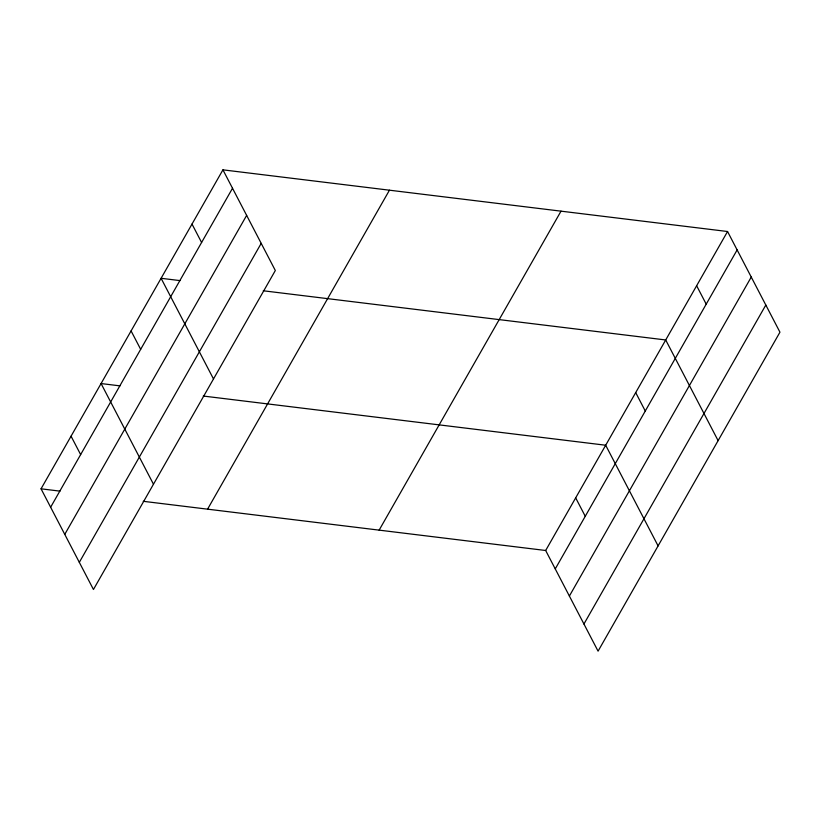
<?xml version="1.0" encoding="UTF-8"?>
<svg xmlns="http://www.w3.org/2000/svg" width="821" height="821" viewBox="0 0 821 821"><rect width="100%" height="100%" fill="white"/><g stroke="black" fill="none" stroke-linecap="round" stroke-linejoin="round"><path stroke-width="1.23" d="M222.932 169.844L275.333 270.509L93.45 589.488L41.05 488.813L222.932 169.844L727.55 231.512L779.95 332.187L598.068 651.156L545.667 550.491L143.234 501.303M50.635 507.224L232.517 188.255M64.767 534.368L246.649 215.4M79.319 562.344L261.201 243.365M207.569 509.174L389.452 190.195M379.138 530.14L561.02 211.161M545.667 550.491L727.55 231.512M555.253 568.902L737.135 249.923M569.384 596.046L751.256 277.067M583.936 624.011L765.819 305.043M180.015 280.608L161.09 278.288L213.501 378.963M263.274 290.778L665.708 339.966L718.108 440.631M119.989 385.87L101.075 383.551L153.476 484.226M203.259 396.04L605.682 445.228L658.093 545.893M41.05 488.813L59.974 491.132M696.629 285.739L706.214 304.15M635.7 392.602L645.275 411.013M575.675 497.865L585.26 516.276M192.011 224.071L201.597 242.482M131.083 330.925L140.668 349.336M71.058 436.187L80.643 454.598"/></g></svg>
